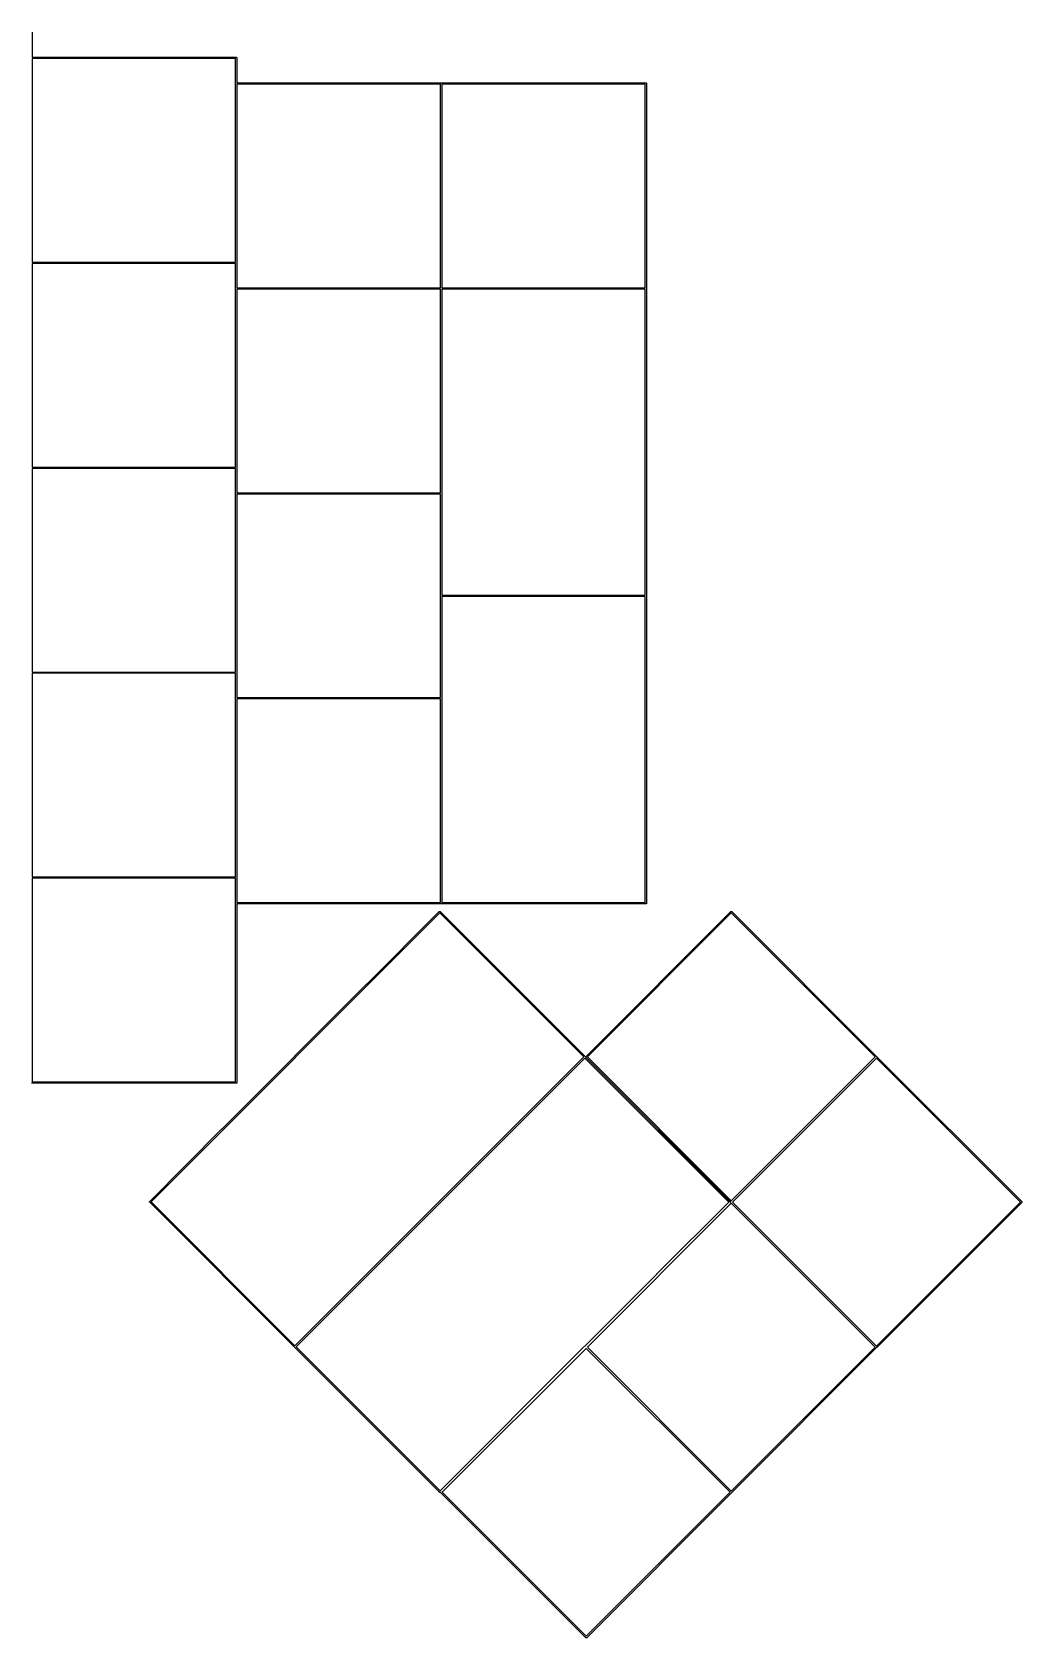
# Model space of a CAD drawing. Extents: x 79 to 257, y -224 to -53.
# Drawn here: x 165.2 to 257.2, y -223.9 to -74.6 of the extents above; entities that cross this region are included whole.
import ezdxf

# ---------------------------------------------------------------- set-up
doc = ezdxf.new("R2010")
doc.units = 0
doc.layers.add('BLACK', color=7, linetype='CONTINUOUS')

msp = doc.modelspace()

# ---------------------------------------------------------------- linework, layer by layer
at = {"layer": 'BLACK', "linetype": 'CONTINUOUS'}
for p, q in [((165.155, -74.5934), (165.157, -74.6051)), ((165.157, -74.6051), (165.156, -74.6081)), ((165.156, -74.6081), (165.156, -76.9301)), ((165.156, -76.9301), (184.143, -76.9301)), ((165.156, -77.0501), (165.156, -93.6522)), ((184.086, -77.0501), (165.156, -77.0501)), ((184.086, -79.3464), (184.086, -77.0501)), ((184.143, -76.9301), (184.146, -76.9298)), ((184.146, -76.9298), (184.149, -76.9301)), ((184.149, -76.9301), (184.149, -76.9301)), ((184.149, -76.9301), (184.158, -76.9309)), ((184.158, -76.9309), (184.169, -76.9344)), ((184.169, -76.9344), (184.18, -76.9399)), ((184.18, -76.9399), (184.189, -76.9474)), ((184.189, -76.9474), (184.196, -76.9566)), ((184.196, -76.9566), (184.202, -76.967)), ((184.202, -76.967), (184.205, -76.9783)), ((184.205, -76.9783), (184.207, -76.9901)), ((184.207, -76.9901), (184.206, -76.993)), ((184.206, -76.993), (184.206, -79.3076)), ((184.082, -79.3676), (184.083, -79.3559)), ((184.083, -79.3706), (184.082, -79.3676)), ((184.083, -79.3559), (184.086, -79.3464)), ((184.083, -95.9801), (184.083, -79.3706)), ((184.206, -79.3076), (203.19, -79.3076)), ((184.206, -79.4276), (184.206, -96.0371)), ((203.133, -79.4276), (184.206, -79.4276)), ((203.133, -98.3576), (203.133, -79.4276)), ((203.19, -79.3076), (203.193, -79.3073)), ((203.193, -79.3073), (203.195, -79.3076)), ((203.195, -79.3076), (203.195, -79.3076)), ((203.195, -79.3076), (203.204, -79.3085)), ((203.204, -79.3085), (203.214, -79.3113)), ((203.214, -79.3113), (222.243, -79.3113)), ((203.256, -79.4313), (203.256, -98.3613)), ((222.186, -79.4313), (203.256, -79.4313)), ((222.186, -98.3613), (222.186, -79.4313)), ((222.243, -79.3113), (222.246, -79.311)), ((222.246, -79.311), (222.249, -79.3113)), ((222.249, -79.3113), (222.249, -79.3113)), ((222.249, -79.3113), (222.258, -79.3122)), ((222.258, -79.3122), (222.269, -79.3156)), ((222.269, -79.3156), (222.28, -79.3212)), ((222.28, -79.3212), (222.289, -79.3287)), ((222.289, -79.3287), (222.296, -79.3378)), ((222.296, -79.3378), (222.302, -79.3482)), ((222.302, -79.3482), (222.305, -79.3595)), ((222.305, -79.3595), (222.307, -79.3713)), ((222.307, -79.3713), (222.306, -79.3743)), ((222.306, -79.3743), (222.306, -98.4096)), ((165.156, -93.6522), (165.157, -93.6551)), ((165.157, -93.6551), (165.156, -93.657)), ((165.156, -93.657), (165.157, -93.6588)), ((165.157, -93.6588), (165.156, -93.6618)), ((165.156, -93.6618), (165.156, -95.9801)), ((165.156, -95.9801), (184.083, -95.9801)), ((165.156, -96.1001), (165.156, -112.706)), ((184.083, -96.1001), (165.156, -96.1001)), ((184.083, -98.4147), (184.083, -96.1001)), ((184.206, -96.0371), (184.207, -96.0401)), ((184.207, -96.0401), (184.206, -96.043)), ((184.206, -96.043), (184.206, -98.3576)), ((184.082, -98.4176), (184.083, -98.4147)), ((184.083, -98.4294), (184.082, -98.4176)), ((184.086, -98.4389), (184.083, -98.4294)), ((184.086, -106.756), (184.086, -98.4389)), ((184.206, -98.3576), (203.133, -98.3576)), ((184.206, -98.4813), (184.206, -115.087)), ((203.136, -98.4813), (184.206, -98.4813)), ((203.136, -117.411), (203.136, -98.4813)), ((203.256, -98.3613), (222.186, -98.3613)), ((203.257, -98.4825), (203.257, -126.937)), ((222.187, -98.4825), (203.257, -98.4825)), ((222.187, -126.937), (222.187, -98.4825)), ((222.306, -98.4096), (222.307, -98.4107)), ((222.307, -98.4107), (222.307, -98.4176)), ((222.307, -98.4176), (222.308, -98.4225)), ((222.308, -98.4225), (222.307, -98.4254)), ((222.307, -98.4254), (222.307, -126.995)), ((184.086, -115.03), (184.086, -106.756)), ((165.156, -112.706), (165.157, -112.709)), ((165.157, -112.709), (165.156, -112.712)), ((165.156, -112.712), (165.156, -115.03)), ((165.156, -115.03), (184.086, -115.03)), ((165.156, -115.15), (165.156, -131.756)), ((184.086, -115.15), (165.156, -115.15)), ((184.086, -117.468), (184.086, -115.15)), ((184.206, -115.087), (184.207, -115.09)), ((184.207, -115.09), (184.206, -115.093)), ((184.206, -115.093), (184.206, -117.411)), ((184.086, -117.471), (184.086, -117.468)), ((184.086, -117.474), (184.086, -117.471)), ((184.086, -125.806), (184.086, -117.474)), ((184.206, -117.411), (203.136, -117.411)), ((184.206, -117.531), (184.206, -134.137)), ((203.136, -117.531), (184.206, -117.531)), ((203.136, -136.461), (203.136, -117.531)), ((184.086, -134.08), (184.086, -125.806)), ((203.257, -126.937), (222.187, -126.937)), ((203.257, -127.057), (203.257, -155.512)), ((222.187, -127.057), (203.257, -127.057)), ((222.187, -155.512), (222.187, -127.057)), ((222.307, -126.995), (222.308, -126.997)), ((222.308, -126.997), (222.307, -127)), ((222.307, -127), (222.307, -155.57)), ((165.156, -131.756), (165.157, -131.759)), ((165.157, -131.759), (165.156, -131.762)), ((165.156, -131.762), (165.156, -134.08)), ((165.156, -134.08), (184.086, -134.08)), ((165.156, -134.2), (165.156, -150.806)), ((184.086, -134.2), (165.156, -134.2)), ((184.086, -136.518), (184.086, -134.2)), ((184.206, -134.137), (184.207, -134.14)), ((184.207, -134.14), (184.206, -134.143)), ((184.206, -134.143), (184.206, -136.461)), ((184.086, -136.521), (184.086, -136.518)), ((184.086, -136.524), (184.086, -136.521)), ((184.086, -144.856), (184.086, -136.524)), ((184.206, -136.461), (203.136, -136.461)), ((184.206, -136.581), (184.206, -153.187)), ((203.136, -136.581), (184.206, -136.581)), ((203.136, -155.511), (203.136, -136.581)), ((184.086, -153.13), (184.086, -144.856)), ((165.156, -150.806), (165.157, -150.809)), ((165.157, -150.809), (165.156, -150.812)), ((165.156, -150.812), (165.156, -153.13)), ((165.156, -153.13), (184.086, -153.13)), ((165.156, -153.25), (165.156, -172.18)), ((184.086, -153.25), (165.156, -153.25)), ((184.086, -155.568), (184.086, -153.25)), ((184.206, -153.187), (184.207, -153.19)), ((184.207, -153.19), (184.206, -153.193)), ((184.206, -153.193), (184.206, -155.511)), ((203.073, -156.472), (176.217, -183.328)), ((184.086, -155.571), (184.086, -155.568)), ((184.086, -155.574), (184.086, -155.571)), ((184.086, -172.18), (184.086, -155.574)), ((184.206, -155.511), (203.136, -155.511)), ((203.185, -155.631), (184.206, -155.631)), ((184.206, -155.631), (184.206, -172.237)), ((196.306, -163.07), (203.029, -156.347)), ((203.029, -156.347), (203.031, -156.344)), ((203.031, -156.344), (203.033, -156.342)), ((203.033, -156.342), (203.04, -156.337)), ((203.033, -156.342), (203.033, -156.342)), ((203.04, -156.337), (203.05, -156.331)), ((203.05, -156.331), (203.054, -156.33)), ((203.054, -156.33), (203.062, -156.328)), ((203.062, -156.328), (203.073, -156.327)), ((203.073, -156.327), (203.085, -156.328)), ((216.459, -169.857), (203.073, -156.472)), ((203.085, -156.328), (203.096, -156.331)), ((203.096, -156.331), (203.107, -156.337)), ((203.107, -156.337), (203.107, -156.337)), ((203.107, -156.337), (203.116, -156.344)), ((203.116, -156.344), (203.118, -156.347)), ((203.118, -156.347), (216.584, -169.813)), ((203.186, -155.632), (203.185, -155.631)), ((203.197, -155.633), (203.186, -155.632)), ((203.2, -155.632), (203.197, -155.633)), ((222.245, -155.632), (203.2, -155.632)), ((203.257, -155.512), (222.187, -155.512)), ((216.677, -169.813), (230.143, -156.347)), ((230.187, -156.472), (216.802, -169.857)), ((222.247, -155.633), (222.245, -155.632)), ((222.259, -155.632), (222.247, -155.633)), ((222.271, -155.628), (222.259, -155.632)), ((222.281, -155.623), (222.271, -155.628)), ((222.29, -155.615), (222.281, -155.623)), ((222.298, -155.606), (222.29, -155.615)), ((222.303, -155.596), (222.298, -155.606)), ((222.307, -155.584), (222.303, -155.596)), ((222.307, -155.57), (222.308, -155.572)), ((222.308, -155.572), (222.307, -155.575)), ((222.307, -155.575), (222.307, -155.575)), ((222.307, -155.575), (222.307, -155.584)), ((230.143, -156.347), (230.145, -156.344)), ((230.145, -156.344), (230.147, -156.342)), ((230.147, -156.342), (230.154, -156.337)), ((230.147, -156.342), (230.147, -156.342)), ((230.154, -156.337), (230.164, -156.331)), ((230.164, -156.331), (230.168, -156.33)), ((230.168, -156.33), (230.176, -156.328)), ((230.176, -156.328), (230.186, -156.327)), ((230.186, -156.327), (230.187, -156.327)), ((230.187, -156.327), (230.187, -156.327)), ((230.187, -156.327), (230.199, -156.328)), ((243.573, -169.857), (230.187, -156.472)), ((230.199, -156.328), (230.211, -156.331)), ((230.211, -156.331), (230.221, -156.337)), ((230.221, -156.337), (230.23, -156.344)), ((230.23, -156.344), (230.232, -156.347)), ((230.232, -156.347), (243.698, -169.813)), ((182.823, -176.55), (196.298, -163.076)), ((196.298, -163.076), (196.305, -163.07)), ((196.305, -163.07), (196.306, -163.07)), ((216.567, -169.965), (189.711, -196.821)), ((209.776, -176.54), (216.459, -169.857)), ((229.953, -183.351), (216.567, -169.965)), ((216.584, -169.813), (216.586, -169.815)), ((216.586, -169.815), (216.588, -169.817)), ((216.588, -169.817), (216.588, -169.817)), ((216.588, -169.817), (216.594, -169.824)), ((216.594, -169.824), (216.596, -169.828)), ((216.596, -169.828), (216.601, -169.83)), ((216.601, -169.83), (216.601, -169.83)), ((216.601, -169.83), (216.61, -169.838)), ((216.61, -169.838), (216.612, -169.84)), ((216.612, -169.84), (230.078, -183.307)), ((216.657, -169.857), (216.658, -169.845)), ((216.658, -169.869), (216.657, -169.857)), ((216.658, -169.845), (216.661, -169.834)), ((216.661, -169.88), (216.658, -169.869)), ((216.661, -169.834), (216.667, -169.824)), ((216.667, -169.891), (216.661, -169.88)), ((216.667, -169.824), (216.673, -169.817)), ((216.674, -169.9), (216.667, -169.891)), ((216.673, -169.817), (216.674, -169.815)), ((216.673, -169.817), (216.673, -169.817)), ((216.674, -169.815), (216.677, -169.813)), ((216.677, -169.902), (216.674, -169.9)), ((230.123, -183.348), (216.677, -169.902)), ((216.802, -169.857), (230.187, -183.243)), ((230.187, -183.243), (243.573, -169.857)), ((243.681, -169.965), (230.296, -183.351)), ((257.067, -183.351), (243.681, -169.965)), ((243.698, -169.813), (243.7, -169.815)), ((243.7, -169.815), (243.702, -169.817)), ((243.702, -169.817), (243.702, -169.817)), ((243.702, -169.817), (243.708, -169.824)), ((243.708, -169.824), (243.71, -169.828)), ((243.71, -169.828), (243.715, -169.83)), ((243.715, -169.83), (243.719, -169.834)), ((243.719, -169.834), (243.724, -169.838)), ((243.724, -169.838), (243.726, -169.84)), ((243.726, -169.84), (257.192, -183.306)), ((184.143, -172.3), (165.099, -172.3)), ((165.156, -172.18), (184.086, -172.18)), ((184.146, -172.3), (184.143, -172.3)), ((184.158, -172.299), (184.146, -172.3)), ((184.169, -172.296), (184.158, -172.299)), ((184.18, -172.29), (184.169, -172.296)), ((184.189, -172.283), (184.18, -172.29)), ((184.196, -172.274), (184.189, -172.283)), ((184.202, -172.263), (184.196, -172.274)), ((184.205, -172.252), (184.202, -172.263)), ((184.206, -172.243), (184.205, -172.252)), ((184.206, -172.237), (184.207, -172.24)), ((184.207, -172.24), (184.206, -172.243)), ((184.206, -172.243), (184.206, -172.243)), ((176.092, -183.283), (182.817, -176.558)), ((182.817, -176.558), (182.818, -176.557)), ((182.818, -176.557), (182.823, -176.55)), ((196.294, -190.021), (209.768, -176.546)), ((209.768, -176.546), (209.775, -176.541)), ((209.775, -176.541), (209.776, -176.54)), ((176.072, -183.328), (176.073, -183.316)), ((176.073, -183.339), (176.072, -183.328)), ((176.073, -183.316), (176.077, -183.305)), ((176.077, -183.351), (176.073, -183.339)), ((176.077, -183.305), (176.082, -183.294)), ((176.082, -183.361), (176.077, -183.351)), ((176.082, -183.294), (176.088, -183.287)), ((176.09, -183.37), (176.082, -183.361)), ((176.088, -183.287), (176.09, -183.285)), ((176.088, -183.287), (176.088, -183.287)), ((176.09, -183.285), (176.092, -183.283)), ((176.092, -183.372), (176.09, -183.37)), ((189.558, -196.838), (176.092, -183.372)), ((176.217, -183.328), (189.603, -196.713)), ((230.187, -183.454), (216.802, -196.839)), ((223.27, -190.034), (229.953, -183.351)), ((230.078, -183.307), (230.08, -183.308)), ((230.08, -183.308), (230.082, -183.311)), ((230.082, -183.311), (230.082, -183.311)), ((230.082, -183.311), (230.088, -183.318)), ((230.088, -183.318), (230.093, -183.328)), ((230.088, -183.384), (230.123, -183.348)), ((230.093, -183.374), (230.088, -183.384)), ((230.093, -183.328), (230.097, -183.339)), ((230.097, -183.363), (230.093, -183.374)), ((230.093, -183.374), (230.093, -183.374)), ((230.097, -183.339), (230.098, -183.351)), ((230.098, -183.351), (230.097, -183.363)), ((243.573, -196.839), (230.187, -183.454)), ((230.296, -183.351), (243.681, -196.737)), ((243.681, -196.737), (257.067, -183.351)), ((257.192, -183.395), (243.726, -196.862)), ((257.192, -183.306), (257.194, -183.308)), ((257.194, -183.394), (257.192, -183.395)), ((257.194, -183.308), (257.196, -183.311)), ((257.196, -183.391), (257.194, -183.394)), ((257.196, -183.311), (257.196, -183.311)), ((257.196, -183.311), (257.202, -183.317)), ((257.202, -183.384), (257.196, -183.391)), ((257.196, -183.391), (257.196, -183.391)), ((257.202, -183.317), (257.207, -183.328)), ((257.207, -183.374), (257.202, -183.384)), ((257.207, -183.328), (257.21, -183.336)), ((257.211, -183.363), (257.207, -183.374)), ((257.21, -183.336), (257.211, -183.339)), ((257.211, -183.339), (257.212, -183.351)), ((257.212, -183.351), (257.211, -183.363)), ((189.603, -196.713), (196.287, -190.029)), ((196.287, -190.029), (196.288, -190.028)), ((196.288, -190.028), (196.294, -190.021)), ((209.787, -203.515), (223.262, -190.04)), ((223.262, -190.04), (223.269, -190.034)), ((223.269, -190.034), (223.27, -190.034)), ((189.56, -196.841), (189.558, -196.838)), ((189.563, -196.843), (189.56, -196.841)), ((189.57, -196.848), (189.563, -196.843)), ((189.563, -196.843), (189.563, -196.843)), ((189.574, -196.85), (189.57, -196.848)), ((189.576, -196.855), (189.574, -196.85)), ((189.584, -196.864), (189.576, -196.855)), ((189.586, -196.866), (189.584, -196.864)), ((203.052, -210.332), (189.586, -196.866)), ((189.711, -196.821), (203.097, -210.207)), ((216.694, -196.948), (203.308, -210.333)), ((216.666, -196.807), (216.661, -196.812)), ((216.661, -196.812), (216.665, -196.81)), ((216.665, -196.81), (216.666, -196.807)), ((230.079, -210.333), (216.694, -196.948)), ((216.802, -196.839), (230.187, -210.225)), ((230.187, -210.225), (243.573, -196.839)), ((243.698, -196.884), (230.232, -210.35)), ((243.7, -196.882), (243.698, -196.884)), ((243.702, -196.88), (243.7, -196.882)), ((243.705, -196.877), (243.702, -196.88)), ((243.702, -196.88), (243.702, -196.88)), ((243.715, -196.872), (243.705, -196.877)), ((243.722, -196.866), (243.715, -196.872)), ((243.724, -196.864), (243.722, -196.866)), ((243.722, -196.866), (243.722, -196.866)), ((243.726, -196.862), (243.724, -196.864)), ((203.097, -210.207), (209.781, -203.522)), ((209.781, -203.522), (209.782, -203.521)), ((209.782, -203.521), (209.787, -203.515)), ((203.054, -210.334), (203.052, -210.332)), ((203.056, -210.336), (203.054, -210.334)), ((203.063, -210.342), (203.056, -210.336)), ((203.056, -210.336), (203.056, -210.336)), ((203.074, -210.347), (203.063, -210.342)), ((203.085, -210.351), (203.074, -210.347)), ((203.097, -210.352), (203.085, -210.351)), ((203.109, -210.351), (203.097, -210.352)), ((203.12, -210.347), (203.109, -210.351)), ((203.13, -210.342), (203.12, -210.347)), ((203.139, -210.334), (203.13, -210.342)), ((203.141, -210.332), (203.139, -210.334)), ((203.173, -210.301), (203.141, -210.332)), ((203.163, -210.333), (203.164, -210.321)), ((203.164, -210.345), (203.163, -210.333)), ((203.164, -210.321), (203.168, -210.31)), ((203.168, -210.356), (203.164, -210.345)), ((203.168, -210.31), (203.173, -210.301)), ((203.173, -210.367), (203.168, -210.356)), ((203.181, -210.376), (203.173, -210.367)), ((203.183, -210.378), (203.181, -210.376)), ((216.649, -223.844), (203.183, -210.378)), ((203.308, -210.333), (216.694, -223.719)), ((216.694, -223.719), (230.079, -210.333)), ((230.204, -210.378), (216.738, -223.844)), ((230.207, -210.376), (230.204, -210.378)), ((230.209, -210.374), (230.207, -210.376)), ((230.214, -210.367), (230.209, -210.374)), ((230.209, -210.374), (230.209, -210.374)), ((230.217, -210.362), (230.214, -210.367)), ((230.221, -210.36), (230.217, -210.362)), ((230.228, -210.354), (230.221, -210.36)), ((230.23, -210.353), (230.228, -210.354)), ((230.228, -210.354), (230.228, -210.354)), ((230.232, -210.35), (230.23, -210.353)), ((216.651, -223.846), (216.649, -223.844)), ((216.653, -223.848), (216.651, -223.846)), ((216.66, -223.854), (216.653, -223.848)), ((216.653, -223.848), (216.653, -223.848)), ((216.671, -223.859), (216.66, -223.854)), ((216.674, -223.86), (216.671, -223.859)), ((216.682, -223.863), (216.674, -223.86)), ((216.693, -223.864), (216.682, -223.863)), ((216.694, -223.864), (216.693, -223.864)), ((216.705, -223.863), (216.694, -223.864)), ((216.694, -223.864), (216.694, -223.864)), ((216.717, -223.859), (216.705, -223.863)), ((216.727, -223.854), (216.717, -223.859)), ((216.734, -223.848), (216.727, -223.854)), ((216.736, -223.846), (216.734, -223.848)), ((216.734, -223.848), (216.734, -223.848)), ((216.738, -223.844), (216.736, -223.846))]:
    msp.add_line(p, q, dxfattribs=at)

doc.saveas('drawing.dxf')
